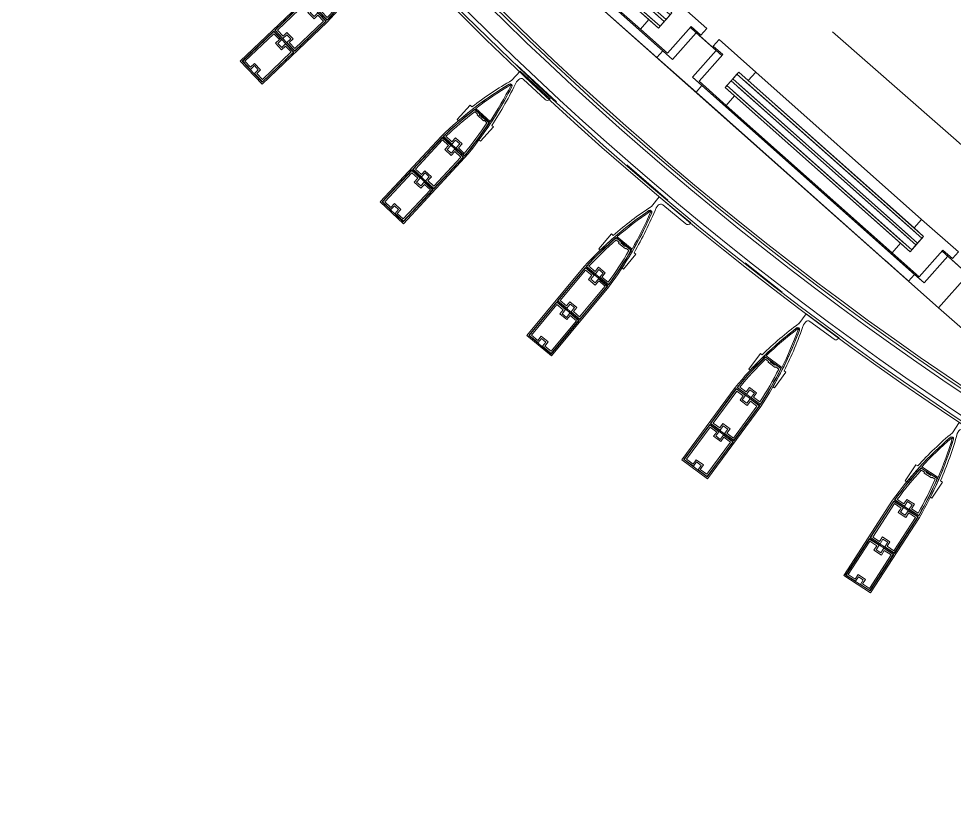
# Model space of a CAD drawing. Header units: millimetres. Extents: x 48966 to 155647, y -43515 to 26217.
# Drawn here: x 57515 to 58982, y -26577 to -25345 of the extents above; entities that cross this region are included whole.
import ezdxf

# ---------------------------------------------------------------- set-up
doc = ezdxf.new("R2010")
doc.units = ezdxf.units.MM
doc.linetypes.add('Сверху', pattern=[793.75, 476.25, -317.5])
for name, color, linetype, lineweight in [('Каркас_Импост', 7, 'Continuous', 9), ('Обобщенные модели', 7, 'Continuous', 9), ('Обобщенные модели-1', 7, 'Continuous', 18), ('Окна', 7, 'Continuous', 9), ('Окна-2', 7, 'Сверху', 9), ('Остекление', 7, 'Continuous', 9), ('Перекрытия', 7, 'Continuous', 9), ('Стены', 7, 'Continuous', 9)]:
    doc.layers.add(name, color=color, linetype=linetype, lineweight=lineweight)
doc.layers.add('Окна-1', color=7, linetype='Continuous', lineweight=9, true_color=0x804000)
pattern_1 = [(97.935, (60666.64, 19488.97), (-309.90433, 1151.7535), [201.168, -1722.033]), (97.935, (60637.4, 19505.8), (-309.90433, 1151.7535), [201.168, -1722.033]), (97.935, (60685.25, 19548.32), (-309.90433, 1151.7535), [201.168, -1722.033])]

# ---------------------------------------------------------------- blocks, each defined once
blk = doc.blocks.new('Обвязочная балка 1 - Обвязочная балка 1-1451838-План 5-го этажа на отм_ _12_600')
at = {"layer": 'Обобщенные модели'}
for p, q in [((58296.2, -25417.2), (58358.2, -25474.9)), ((58468.7, -25573.8), (58533.1, -25629.2)), ((58654.2, -25727.5), (58712.5, -25773.7))]:
    blk.add_line(p, q, dxfattribs=at)
for radius, start in [(5146.3, 180.062), (5116.4, 180.0624)]:
    blk.add_arc((61848.8, -21685.3), radius, start, 251.5369, dxfattribs=at)
at = {"layer": 'Обобщенные модели-1'}
for radius, start in [(5157.2, 180.0619), (5153.2, 180.0619), (5111.2, 180.0624), (5107.2, 180.0625)]:
    blk.add_arc((61848.8, -21685.3), radius, start, 251.5369, dxfattribs=at)
blk = doc.blocks.new('Профиль ламели656 - Профиль ламели-1642633-План 5-го этажа на отм_ _12_600')
at = {"layer": 'Обобщенные модели-1'}
for p, q in [((89806.9, 24507.1), (89806.9, 24366.2)), ((89856.9, 24507.1), (89806.9, 24507.1)), ((89809.1, 24436.5), (89809.1, 24504.9)), ((89809.1, 24504.9), (89854.7, 24504.9)), ((89827.4, 24504.4), (89809.6, 24504.4)), ((89809.6, 24504.4), (89809.6, 24437)), ((89812.1, 24439.5), (89812.1, 24501.9)), ((89812.1, 24501.9), (89824.9, 24501.9)), ((89824.9, 24501.9), (89824.9, 24493.5)), ((89824.9, 24493.5), (89838.8, 24493.5)), ((89827.4, 24496), (89827.4, 24504.4)), ((89836.3, 24496), (89827.4, 24496)), ((89854.2, 24504.4), (89836.3, 24504.4)), ((89836.3, 24504.4), (89836.3, 24496)), ((89838.8, 24493.5), (89838.8, 24501.9)), ((89838.8, 24501.9), (89851.7, 24501.9)), ((89851.7, 24501.9), (89851.7, 24439.5)), ((89854.2, 24437), (89854.2, 24504.4)), ((89854.7, 24504.9), (89854.7, 24436.5)), ((89856.9, 24366.2), (89856.9, 24507.1)), ((89854.7, 24436.5), (89809.1, 24436.5)), ((89809.6, 24437), (89827.4, 24437)), ((89824.9, 24439.5), (89812.1, 24439.5)), ((89838.8, 24447.9), (89824.9, 24447.9)), ((89824.9, 24447.9), (89824.9, 24439.5)), ((89827.4, 24437), (89827.4, 24445.4)), ((89827.4, 24445.4), (89836.3, 24445.4)), ((89836.3, 24445.4), (89836.3, 24437)), ((89836.3, 24437), (89854.2, 24437)), ((89838.8, 24439.5), (89838.8, 24447.9)), ((89851.7, 24439.5), (89838.8, 24439.5)), ((89809.1, 24434.6), (89854.7, 24434.6)), ((89809.1, 24366.2), (89809.1, 24434.6)), ((89827.4, 24434.1), (89809.6, 24434.1)), ((89809.6, 24434.1), (89809.6, 24366.7)), ((89812.1, 24369.2), (89812.1, 24431.6)), ((89812.1, 24431.6), (89824.9, 24431.6)), ((89824.9, 24431.6), (89824.9, 24423.2)), ((89824.9, 24423.2), (89838.8, 24423.2)), ((89827.4, 24425.7), (89827.4, 24434.1)), ((89836.3, 24425.7), (89827.4, 24425.7)), ((89854.2, 24434.1), (89836.3, 24434.1)), ((89836.3, 24434.1), (89836.3, 24425.7)), ((89838.8, 24423.2), (89838.8, 24431.6)), ((89838.8, 24431.6), (89851.7, 24431.6)), ((89851.7, 24431.6), (89851.7, 24369.2)), ((89854.2, 24366.7), (89854.2, 24434.1)), ((89854.7, 24434.6), (89854.7, 24366.2)), ((89838.8, 24377.6), (89824.9, 24377.6)), ((89824.9, 24377.6), (89824.9, 24369.2)), ((89838.8, 24369.2), (89838.8, 24377.6)), ((89854.7, 24366.2), (89809.1, 24366.2)), ((89809.1, 24364.3), (89854.6, 24364.3)), ((89809.6, 24366.7), (89827.4, 24366.7)), ((89827.4, 24363.8), (89809.6, 24363.8)), ((89824.9, 24369.2), (89812.1, 24369.2)), ((89827.4, 24366.7), (89827.4, 24375.1)), ((89827.4, 24375.1), (89836.3, 24375.1)), ((89827.4, 24355.4), (89827.4, 24363.8)), ((89836.3, 24375.1), (89836.3, 24366.7)), ((89836.3, 24366.7), (89854.2, 24366.7)), ((89854.2, 24363.8), (89836.3, 24363.8)), ((89836.3, 24363.8), (89836.3, 24355.4)), ((89851.7, 24369.2), (89838.8, 24369.2)), ((89812.2, 24361.3), (89824.9, 24361.3)), ((89824.9, 24361.3), (89824.9, 24352.9)), ((89824.9, 24352.9), (89838.8, 24352.9)), ((89836.3, 24355.4), (89827.4, 24355.4)), ((89838.8, 24352.9), (89838.8, 24361.3)), ((89838.8, 24361.3), (89851.5, 24361.3)), ((89809.8, 24330.1), (89806.9, 24330.1)), ((89806.9, 24330.1), (89806.9, 24299.7)), ((89856.8, 24330.1), (89853.9, 24330.1)), ((89856.8, 24299.7), (89856.8, 24330.1)), ((89838.8, 24303.5), (89824.9, 24303.5)), ((89824.9, 24303.5), (89824.9, 24302.2)), ((89838.8, 24302.2), (89838.8, 24303.5)), ((89806.9, 24299.7), (89810.5, 24299.7)), ((89847.4, 24299.2), (89816.3, 24299.2)), ((89816.6, 24297.3), (89847.1, 24297.3)), ((89816.8, 24299.7), (89827.4, 24299.7)), ((89824.9, 24302.2), (89818.9, 24302.2)), ((89827.4, 24299.7), (89827.4, 24301)), ((89827.4, 24301), (89836.3, 24301)), ((89836.3, 24301), (89836.3, 24299.7)), ((89836.3, 24299.7), (89846.9, 24299.7)), ((89844.8, 24302.2), (89838.8, 24302.2)), ((89853.2, 24299.7), (89856.8, 24299.7)), ((89828.9, 24223), (89828.9, 24218.1)), ((89835.9, 24207.1), (89835.9, 24226.3)), ((89771.9, 24208.1), (89771.9, 24207.1)), ((89771.9, 24207.1), (89835.9, 24207.1)), ((89823.9, 24213.1), (89776.9, 24213.1))]:
    blk.add_line(p, q, dxfattribs=at)
for centre, radius, start, end in [((90380.6, 24394.6), 574.5, 182.8338, 196.2258), ((90380.7, 24394.3), 572.3, 183.0109, 189.5715), ((90380.4, 24395.9), 571.8, 183.2193, 189.6867), ((89283.1, 24394.6), 574.5, 343.7742, 357.1662), ((89283.3, 24395.9), 571.8, 350.3133, 356.7807), ((89283, 24394.3), 572.3, 350.4285, 356.9891), ((90380.5, 24395.6), 569.3, 183.4571, 189.4457), ((89283.2, 24395.6), 569.3, 350.5543, 356.5429), ((90380.6, 24394.6), 574.5, 186.4465, 196.2576), ((89283.1, 24394.6), 574.5, 343.7424, 353.5535), ((90377.1, 24394.6), 574.5, 189.5084, 197.3712), ((90349, 24386.8), 539.8, 189.5428, 196.4344), ((89314.7, 24386.8), 539.8, 343.5656, 350.4572), ((89286.6, 24394.6), 574.5, 342.9661, 350.4916), ((89831.9, 24235.1), 3, 200, 340), ((89831.9, 24234.5), 2.84, 196.2576, 343.7424), ((89831.9, 24234.2), 0.645, 196.4344, 343.5656), ((89823.9, 24218.1), 5, 270, 0), ((89776.9, 24208.1), 5, 90, 180)]:
    blk.add_arc(centre, radius, start, end, dxfattribs=at)
blk = doc.blocks.new('Профиль ламели665 - Профиль ламели-1644745-План 5-го этажа на отм_ _12_600')
at = {"layer": 'Обобщенные модели-1'}
for p, q in [((99704.5, 16800.1), (99672.1, 16663)), ((99690.4, 16730.9), (99706.2, 16797.5)), ((99706.5, 16796.9), (99691, 16731.3)), ((99694, 16733.1), (99708.4, 16793.8)), ((99753.2, 16788.6), (99704.5, 16800.1)), ((99706.2, 16797.5), (99750.5, 16787)), ((99723.9, 16792.7), (99706.5, 16796.9)), ((99708.4, 16793.8), (99720.9, 16790.9)), ((99720.9, 16790.9), (99719, 16782.7)), ((99722, 16784.6), (99723.9, 16792.7)), ((99732.6, 16790.7), (99730.6, 16782.5)), ((99749.9, 16786.6), (99732.6, 16790.7)), ((99719, 16782.7), (99732.5, 16779.5)), ((99720.7, 16651.5), (99753.2, 16788.6)), ((99730.6, 16782.5), (99722, 16784.6)), ((99732.5, 16779.5), (99734.4, 16787.7)), ((99746.9, 16784.7), (99732.6, 16724)), ((99734.4, 16787.7), (99746.9, 16784.7)), ((99734.4, 16721), (99749.9, 16786.6)), ((99750.5, 16787), (99734.8, 16720.4)), ((99734.8, 16720.4), (99690.4, 16730.9)), ((99691, 16731.3), (99708.4, 16727.2)), ((99706.5, 16730.2), (99694, 16733.1)), ((99708.5, 16738.3), (99706.5, 16730.2)), ((99708.4, 16727.2), (99710.3, 16735.3)), ((99722, 16735.1), (99708.5, 16738.3)), ((99710.3, 16735.3), (99719, 16733.3)), ((99719, 16733.3), (99717, 16725.1)), ((99720.1, 16727), (99722, 16735.1)), ((99674.2, 16662.5), (99690, 16729)), ((99690.3, 16728.4), (99674.8, 16662.9)), ((99677.8, 16664.7), (99692.2, 16725.4)), ((99690, 16729), (99734.3, 16718.5)), ((99707.7, 16724.3), (99690.3, 16728.4)), ((99692.2, 16725.4), (99704.7, 16722.5)), ((99704.7, 16722.5), (99702.8, 16714.3)), ((99705.8, 16716.2), (99707.7, 16724.3)), ((99714.4, 16714.1), (99705.8, 16716.2)), ((99716.4, 16722.3), (99714.4, 16714.1)), ((99716.3, 16711.1), (99718.2, 16719.3)), ((99733.7, 16718.2), (99716.4, 16722.3)), ((99730.7, 16716.3), (99716.4, 16655.6)), ((99717, 16725.1), (99734.4, 16721)), ((99718.2, 16719.3), (99730.7, 16716.3)), ((99718.2, 16652.6), (99733.7, 16718.2)), ((99734.3, 16718.5), (99718.6, 16652)), ((99732.6, 16724), (99720.1, 16727)), ((99702.8, 16714.3), (99716.3, 16711.1)), ((99673.9, 16660.6), (99718.1, 16650.2)), ((99718.6, 16652), (99674.2, 16662.5)), ((99691.5, 16655.9), (99674.2, 16660)), ((99674.8, 16662.9), (99692.2, 16658.7)), ((99676.2, 16657), (99688.5, 16654.1)), ((99690.3, 16661.8), (99677.8, 16664.7)), ((99692.3, 16669.9), (99690.3, 16661.8)), ((99692.2, 16658.7), (99694.1, 16666.9)), ((99705.8, 16666.7), (99692.3, 16669.9)), ((99694.1, 16666.9), (99702.8, 16664.9)), ((99702.8, 16664.9), (99700.8, 16656.7)), ((99700.8, 16656.7), (99718.2, 16652.6)), ((99703.9, 16658.6), (99705.8, 16666.7)), ((99716.4, 16655.6), (99703.9, 16658.6)), ((99688.5, 16654.1), (99686.6, 16645.9)), ((99686.6, 16645.9), (99700.1, 16642.7)), ((99689.6, 16647.7), (99691.5, 16655.9)), ((99698.2, 16645.7), (99689.6, 16647.7)), ((99700.2, 16653.9), (99698.2, 16645.7)), ((99700.1, 16642.7), (99702, 16650.9)), ((99717.6, 16649.8), (99700.2, 16653.9)), ((99702, 16650.9), (99714.4, 16647.9)), ((99663.8, 16627.8), (99656.8, 16598.3)), ((99666.6, 16627.2), (99663.8, 16627.8)), ((99705.3, 16586.8), (99712.3, 16616.4)), ((99712.3, 16616.4), (99709.6, 16617)), ((99656.8, 16598.3), (99660.3, 16597.4)), ((99665.7, 16593.7), (99695.3, 16586.7)), ((99696.1, 16588.5), (99665.9, 16595.6)), ((99666.4, 16596), (99676.8, 16593.5)), ((99674.9, 16596.6), (99669, 16597.9)), ((99675.2, 16597.8), (99674.9, 16596.6)), ((99688.7, 16594.6), (99675.2, 16597.8)), ((99676.8, 16593.5), (99677.1, 16594.8)), ((99677.1, 16594.8), (99685.7, 16592.8)), ((99685.7, 16592.8), (99685.4, 16591.5)), ((99685.4, 16591.5), (99695.7, 16589.1)), ((99688.4, 16593.4), (99688.7, 16594.6)), ((99694.3, 16592), (99688.4, 16593.4)), ((99701.8, 16587.6), (99705.3, 16586.8)), ((99601.6, 16517.2), (99601.4, 16516.2)), ((99601.4, 16516.2), (99663.6, 16501.5)), ((99653.3, 16510.1), (99607.6, 16520.9)), ((99660.5, 16518.7), (99659.4, 16513.8)), ((99663.6, 16501.5), (99668.1, 16520.2))]:
    blk.add_line(p, q, dxfattribs=at)
for centre, radius, start, end in [((100237, 16558.4), 574.5, 169.5138, 182.9058), ((100236.9, 16558.2), 572.3, 169.6909, 176.2515), ((100237.1, 16559.8), 571.8, 169.8993, 176.3667), ((100237, 16559.5), 569.3, 170.1371, 176.1257), ((99168.9, 16811.3), 574.5, 330.4542, 343.8462), ((99169.3, 16812.3), 569.3, 337.2343, 343.2229), ((99169.4, 16812.5), 571.8, 336.9933, 343.4607), ((99168.8, 16811.1), 572.3, 337.1085, 343.6691), ((100237, 16558.4), 574.5, 173.1265, 182.9376), ((99168.9, 16811.3), 574.5, 330.4224, 340.2335), ((100233.6, 16559.2), 574.5, 176.1884, 184.0512), ((100204.4, 16558.1), 539.8, 176.2228, 183.1144), ((99197.9, 16796.4), 539.8, 330.2456, 337.1372), ((99172.3, 16810.5), 574.5, 329.6461, 337.1716), ((99666.2, 16529.7), 3, 186.68, 326.68), ((99666.1, 16529.1), 2.84, 182.9376, 330.4224), ((99666, 16528.8), 0.645, 183.1144, 330.2456), ((99606.5, 16516.1), 5, 76.68, 166.68), ((99654.5, 16515), 5, 256.68, 346.68)]:
    blk.add_arc(centre, radius, start, end, dxfattribs=at)
blk = doc.blocks.new('Профиль ламели667 - Профиль ламели-1645009-План 5-го этажа на отм_ _12_600')
at = {"layer": 'Обобщенные модели-1'}
for p, q in [((99704.5, 16800.1), (99672.1, 16663)), ((99690.4, 16730.9), (99706.2, 16797.5)), ((99706.5, 16796.9), (99691, 16731.3)), ((99694, 16733.1), (99708.4, 16793.8)), ((99753.2, 16788.6), (99704.5, 16800.1)), ((99706.2, 16797.5), (99750.5, 16787)), ((99723.9, 16792.7), (99706.5, 16796.9)), ((99708.4, 16793.8), (99720.9, 16790.9)), ((99720.9, 16790.9), (99719, 16782.7)), ((99722, 16784.6), (99723.9, 16792.7)), ((99732.6, 16790.7), (99730.6, 16782.5)), ((99749.9, 16786.6), (99732.6, 16790.7)), ((99719, 16782.7), (99732.5, 16779.5)), ((99720.7, 16651.5), (99753.2, 16788.6)), ((99730.6, 16782.5), (99722, 16784.6)), ((99732.5, 16779.5), (99734.4, 16787.7)), ((99746.9, 16784.7), (99732.6, 16724)), ((99734.4, 16787.7), (99746.9, 16784.7)), ((99734.4, 16721), (99749.9, 16786.6)), ((99750.5, 16787), (99734.8, 16720.4)), ((99734.8, 16720.4), (99690.4, 16730.9)), ((99691, 16731.3), (99708.4, 16727.2)), ((99706.5, 16730.2), (99694, 16733.1)), ((99708.5, 16738.3), (99706.5, 16730.2)), ((99708.4, 16727.2), (99710.3, 16735.3)), ((99722, 16735.1), (99708.5, 16738.3)), ((99710.3, 16735.3), (99719, 16733.3)), ((99719, 16733.3), (99717, 16725.1)), ((99720.1, 16727), (99722, 16735.1)), ((99674.2, 16662.5), (99690, 16729)), ((99690.3, 16728.4), (99674.8, 16662.9)), ((99677.8, 16664.7), (99692.2, 16725.4)), ((99690, 16729), (99734.3, 16718.5)), ((99707.7, 16724.3), (99690.3, 16728.4)), ((99692.2, 16725.4), (99704.7, 16722.5)), ((99704.7, 16722.5), (99702.8, 16714.3)), ((99705.8, 16716.2), (99707.7, 16724.3)), ((99714.4, 16714.1), (99705.8, 16716.2)), ((99716.4, 16722.3), (99714.4, 16714.1)), ((99716.3, 16711.1), (99718.2, 16719.3)), ((99733.7, 16718.2), (99716.4, 16722.3)), ((99730.7, 16716.3), (99716.4, 16655.6)), ((99717, 16725.1), (99734.4, 16721)), ((99718.2, 16719.3), (99730.7, 16716.3)), ((99718.2, 16652.6), (99733.7, 16718.2)), ((99734.3, 16718.5), (99718.6, 16652)), ((99732.6, 16724), (99720.1, 16727)), ((99702.8, 16714.3), (99716.3, 16711.1)), ((99673.9, 16660.6), (99718.1, 16650.2)), ((99718.6, 16652), (99674.2, 16662.5)), ((99691.5, 16655.9), (99674.2, 16660)), ((99674.8, 16662.9), (99692.2, 16658.7)), ((99676.2, 16657), (99688.5, 16654.1)), ((99690.3, 16661.8), (99677.8, 16664.7)), ((99692.3, 16669.9), (99690.3, 16661.8)), ((99692.2, 16658.7), (99694.1, 16666.9)), ((99705.8, 16666.7), (99692.3, 16669.9)), ((99694.1, 16666.9), (99702.8, 16664.9)), ((99702.8, 16664.9), (99700.8, 16656.7)), ((99700.8, 16656.7), (99718.2, 16652.6)), ((99703.9, 16658.6), (99705.8, 16666.7)), ((99716.4, 16655.6), (99703.9, 16658.6)), ((99688.5, 16654.1), (99686.6, 16645.9)), ((99686.6, 16645.9), (99700.1, 16642.7)), ((99689.6, 16647.7), (99691.5, 16655.9)), ((99698.2, 16645.7), (99689.6, 16647.7)), ((99700.2, 16653.9), (99698.2, 16645.7)), ((99700.1, 16642.7), (99702, 16650.9)), ((99717.6, 16649.8), (99700.2, 16653.9)), ((99702, 16650.9), (99714.4, 16647.9)), ((99663.8, 16627.8), (99656.8, 16598.3)), ((99666.6, 16627.2), (99663.8, 16627.8)), ((99705.3, 16586.8), (99712.3, 16616.4)), ((99712.3, 16616.4), (99709.6, 16617)), ((99656.8, 16598.3), (99660.3, 16597.4)), ((99665.7, 16593.7), (99695.3, 16586.7)), ((99696.1, 16588.5), (99665.9, 16595.6)), ((99666.4, 16596), (99676.8, 16593.5)), ((99674.9, 16596.6), (99669, 16597.9)), ((99675.2, 16597.8), (99674.9, 16596.6)), ((99688.7, 16594.6), (99675.2, 16597.8)), ((99676.8, 16593.5), (99677.1, 16594.8)), ((99677.1, 16594.8), (99685.7, 16592.8)), ((99685.7, 16592.8), (99685.4, 16591.5)), ((99685.4, 16591.5), (99695.7, 16589.1)), ((99688.4, 16593.4), (99688.7, 16594.6)), ((99694.3, 16592), (99688.4, 16593.4)), ((99701.8, 16587.6), (99705.3, 16586.8)), ((99601.6, 16517.2), (99601.4, 16516.2)), ((99601.4, 16516.2), (99663.6, 16501.5)), ((99653.3, 16510.1), (99607.6, 16520.9)), ((99660.5, 16518.7), (99659.4, 16513.8)), ((99663.6, 16501.5), (99668.1, 16520.2))]:
    blk.add_line(p, q, dxfattribs=at)
for centre, radius, start, end in [((100237, 16558.4), 574.5, 169.5138, 182.9058), ((100236.9, 16558.2), 572.3, 169.6909, 176.2515), ((100237.1, 16559.8), 571.8, 169.8993, 176.3667), ((100237, 16559.5), 569.3, 170.1371, 176.1257), ((99168.9, 16811.3), 574.5, 330.4542, 343.8462), ((99169.3, 16812.3), 569.3, 337.2343, 343.2229), ((99169.4, 16812.5), 571.8, 336.9933, 343.4607), ((99168.8, 16811.1), 572.3, 337.1085, 343.6691), ((100237, 16558.4), 574.5, 173.1265, 182.9376), ((99168.9, 16811.3), 574.5, 330.4224, 340.2335), ((100233.6, 16559.2), 574.5, 176.1884, 184.0512), ((100204.4, 16558.1), 539.8, 176.2228, 183.1144), ((99197.9, 16796.4), 539.8, 330.2456, 337.1372), ((99172.3, 16810.5), 574.5, 329.6461, 337.1716), ((99666.2, 16529.7), 3, 186.68, 326.68), ((99666.1, 16529.1), 2.84, 182.9376, 330.4224), ((99666, 16528.8), 0.645, 183.1144, 330.2456), ((99606.5, 16516.1), 5, 76.68, 166.68), ((99654.5, 16515), 5, 256.68, 346.68)]:
    blk.add_arc(centre, radius, start, end, dxfattribs=at)
blk = doc.blocks.new('Профиль ламели664 - Профиль ламели-1645537-План 5-го этажа на отм_ _12_600')
at = {"layer": 'Обобщенные модели-1'}
for p, q in [((94979.9, 20941.5), (94963.6, 20801.6)), ((94973.9, 20871.2), (94981.8, 20939.1)), ((94982.3, 20938.5), (94974.5, 20871.6)), ((94977.2, 20873.8), (94984.5, 20935.8)), ((95029.6, 20935.7), (94979.9, 20941.5)), ((94981.8, 20939.1), (95027.1, 20933.8)), ((95000, 20936.5), (94982.3, 20938.5)), ((94984.5, 20935.8), (94997.2, 20934.3)), ((94997.2, 20934.3), (94996.3, 20925.9)), ((94999, 20928.1), (95000, 20936.5)), ((95007.9, 20927.1), (94999, 20928.1)), ((95008.8, 20935.4), (95007.9, 20927.1)), ((95026.6, 20933.4), (95008.8, 20935.4)), ((95010.1, 20924.3), (95011, 20932.7)), ((95011, 20932.7), (95023.8, 20931.2)), ((95013.2, 20795.8), (95029.6, 20935.7)), ((95023.8, 20931.2), (95016.6, 20869.2)), ((95018.8, 20866.4), (95026.6, 20933.4)), ((95027.1, 20933.8), (95019.2, 20865.9)), ((94996.3, 20925.9), (95010.1, 20924.3)), ((94965.8, 20801.3), (94973.7, 20869.3)), ((94974.1, 20868.7), (94966.3, 20801.8)), ((94973.7, 20869.3), (95019, 20864)), ((95019.2, 20865.9), (94973.9, 20871.2)), ((94991.9, 20866.6), (94974.1, 20868.7)), ((94974.5, 20871.6), (94992.2, 20869.5)), ((94990, 20872.3), (94977.2, 20873.8)), ((94991, 20880.6), (94990, 20872.3)), ((95004.8, 20879), (94991, 20880.6)), ((94992.2, 20869.5), (94993.2, 20877.9)), ((94993.2, 20877.9), (95002, 20876.8)), ((95002, 20876.8), (95001, 20868.5)), ((95003.8, 20870.7), (95004.8, 20879)), ((95016.6, 20869.2), (95003.8, 20870.7)), ((94969.1, 20804), (94976.3, 20865.9)), ((94976.3, 20865.9), (94989.1, 20864.4)), ((94989.1, 20864.4), (94988.1, 20856.1)), ((94988.1, 20856.1), (95001.9, 20854.5)), ((94990.9, 20858.3), (94991.9, 20866.6)), ((94999.7, 20857.3), (94990.9, 20858.3)), ((95000.7, 20865.6), (94999.7, 20857.3)), ((95018.4, 20863.5), (95000.7, 20865.6)), ((95001, 20868.5), (95018.8, 20866.4)), ((95001.9, 20854.5), (95002.9, 20862.8)), ((95002.9, 20862.8), (95015.7, 20861.3)), ((95015.7, 20861.3), (95008.4, 20799.4)), ((95010.6, 20796.6), (95018.4, 20863.5)), ((95019, 20864), (95011, 20796)), ((94982.8, 20810.8), (94981.8, 20802.5)), ((94996.6, 20809.2), (94982.8, 20810.8)), ((94965.6, 20799.4), (95010.7, 20794.2)), ((95011, 20796), (94965.8, 20801.3)), ((94983.7, 20796.8), (94966, 20798.9)), ((94966.3, 20801.8), (94984, 20799.7)), ((94968.3, 20796.1), (94980.9, 20794.6)), ((94981.8, 20802.5), (94969.1, 20804)), ((94982.7, 20788.5), (94983.7, 20796.8)), ((94984, 20799.7), (94985, 20808)), ((94985, 20808), (94993.9, 20807)), ((94992.5, 20795.8), (94991.6, 20787.4)), ((95010.3, 20793.7), (94992.5, 20795.8)), ((94993.9, 20807), (94992.9, 20798.7)), ((94992.9, 20798.7), (95010.6, 20796.6)), ((94995.7, 20800.9), (94996.6, 20809.2)), ((95008.4, 20799.4), (94995.7, 20800.9)), ((94980.9, 20794.6), (94980, 20786.3)), ((94980, 20786.3), (94993.8, 20784.7)), ((94991.6, 20787.4), (94982.7, 20788.5)), ((94993.8, 20784.7), (94994.7, 20793)), ((94994.7, 20793), (95007.4, 20791.5)), ((94959.5, 20765.7), (94955.9, 20735.5)), ((94962.3, 20765.4), (94959.5, 20765.7)), ((95005.4, 20729.7), (95009, 20759.9)), ((95009, 20759.9), (95006.1, 20760.3)), ((94974.1, 20735.9), (94968.1, 20736.6)), ((94974.2, 20737.2), (94974.1, 20735.9)), ((94988, 20735.6), (94974.2, 20737.2)), ((94955.9, 20735.5), (94959.5, 20735.1)), ((94996.1, 20730.3), (94965.2, 20733.9)), ((94965.3, 20732), (94995.5, 20728.5)), ((94965.7, 20734.4), (94976.3, 20733.1)), ((94976.3, 20733.1), (94976.4, 20734.4)), ((94976.4, 20734.4), (94985.3, 20733.4)), ((94985.3, 20733.4), (94985.1, 20732.1)), ((94985.1, 20732.1), (94995.6, 20730.9)), ((94987.9, 20734.3), (94988, 20735.6)), ((94993.9, 20733.6), (94987.9, 20734.3)), ((95001.9, 20730.2), (95005.4, 20729.7)), ((94910.5, 20648.6), (94910.4, 20647.6)), ((94962.7, 20647.5), (94916, 20653)), ((94968.8, 20656.9), (94968.2, 20651.9)), ((94973.9, 20640.2), (94976.1, 20659.3)), ((94910.4, 20647.6), (94973.9, 20640.2))]:
    blk.add_line(p, q, dxfattribs=at)
for centre, radius, start, end in [((95536.8, 20763.2), 574.5, 176.1738, 189.5658), ((95536.8, 20763), 572.3, 176.3509, 182.9115), ((95536.7, 20764.6), 571.8, 176.5593, 183.0267), ((95536.7, 20764.3), 569.3, 176.7971, 182.7857), ((94446.6, 20890.5), 574.5, 337.1142, 350.5062), ((94446.9, 20891.5), 569.3, 343.8943, 349.8829), ((94447, 20891.8), 571.8, 343.6533, 350.1207), ((94446.6, 20890.3), 572.3, 343.7685, 350.3291), ((95536.8, 20763.2), 574.5, 179.7865, 189.5976), ((94446.6, 20890.5), 574.5, 337.0824, 346.8935), ((95533.3, 20763.7), 574.5, 182.8484, 190.7112), ((95504.4, 20759.2), 539.8, 182.8828, 189.7744), ((94477.2, 20879.1), 539.8, 336.9056, 343.7972), ((94450.1, 20890.1), 574.5, 336.3061, 343.8316), ((94973.2, 20668.5), 3, 193.34, 333.34), ((94973.1, 20667.9), 2.84, 189.5976, 337.0824), ((94973.1, 20667.6), 0.645, 189.7744, 336.9056), ((94915.4, 20648), 5, 83.34, 173.34), ((94963.3, 20652.5), 5, 263.34, 353.34)]:
    blk.add_arc(centre, radius, start, end, dxfattribs=at)
blk = doc.blocks.new('Профиль ламели666 - Профиль ламели-1645867-План 5-го этажа на отм_ _12_600')
at = {"layer": 'Обобщенные модели-1'}
for p, q in [((94979.9, 20941.5), (94963.6, 20801.6)), ((94973.9, 20871.2), (94981.8, 20939.1)), ((94982.3, 20938.5), (94974.5, 20871.6)), ((94977.2, 20873.8), (94984.5, 20935.8)), ((95029.6, 20935.7), (94979.9, 20941.5)), ((94981.8, 20939.1), (95027.1, 20933.8)), ((95000, 20936.5), (94982.3, 20938.5)), ((94984.5, 20935.8), (94997.2, 20934.3)), ((94997.2, 20934.3), (94996.3, 20925.9)), ((94999, 20928.1), (95000, 20936.5)), ((95007.9, 20927.1), (94999, 20928.1)), ((95008.8, 20935.4), (95007.9, 20927.1)), ((95026.6, 20933.4), (95008.8, 20935.4)), ((95010.1, 20924.3), (95011, 20932.7)), ((95011, 20932.7), (95023.8, 20931.2)), ((95013.2, 20795.8), (95029.6, 20935.7)), ((95023.8, 20931.2), (95016.6, 20869.2)), ((95018.8, 20866.4), (95026.6, 20933.4)), ((95027.1, 20933.8), (95019.2, 20865.9)), ((94996.3, 20925.9), (95010.1, 20924.3)), ((94965.8, 20801.3), (94973.7, 20869.3)), ((94974.1, 20868.7), (94966.3, 20801.8)), ((94973.7, 20869.3), (95019, 20864)), ((95019.2, 20865.9), (94973.9, 20871.2)), ((94991.9, 20866.6), (94974.1, 20868.7)), ((94974.5, 20871.6), (94992.2, 20869.5)), ((94990, 20872.3), (94977.2, 20873.8)), ((94991, 20880.6), (94990, 20872.3)), ((95004.8, 20879), (94991, 20880.6)), ((94992.2, 20869.5), (94993.2, 20877.9)), ((94993.2, 20877.9), (95002, 20876.8)), ((95002, 20876.8), (95001, 20868.5)), ((95003.8, 20870.7), (95004.8, 20879)), ((95016.6, 20869.2), (95003.8, 20870.7)), ((94969.1, 20804), (94976.3, 20865.9)), ((94976.3, 20865.9), (94989.1, 20864.4)), ((94989.1, 20864.4), (94988.1, 20856.1)), ((94988.1, 20856.1), (95001.9, 20854.5)), ((94990.9, 20858.3), (94991.9, 20866.6)), ((94999.7, 20857.3), (94990.9, 20858.3)), ((95000.7, 20865.6), (94999.7, 20857.3)), ((95018.4, 20863.5), (95000.7, 20865.6)), ((95001, 20868.5), (95018.8, 20866.4)), ((95001.9, 20854.5), (95002.9, 20862.8)), ((95002.9, 20862.8), (95015.7, 20861.3)), ((95015.7, 20861.3), (95008.4, 20799.4)), ((95010.6, 20796.6), (95018.4, 20863.5)), ((95019, 20864), (95011, 20796)), ((94982.8, 20810.8), (94981.8, 20802.5)), ((94996.6, 20809.2), (94982.8, 20810.8)), ((94965.6, 20799.4), (95010.7, 20794.2)), ((95011, 20796), (94965.8, 20801.3)), ((94983.7, 20796.8), (94966, 20798.9)), ((94966.3, 20801.8), (94984, 20799.7)), ((94968.3, 20796.1), (94980.9, 20794.6)), ((94981.8, 20802.5), (94969.1, 20804)), ((94982.7, 20788.5), (94983.7, 20796.8)), ((94984, 20799.7), (94985, 20808)), ((94985, 20808), (94993.9, 20807)), ((94992.5, 20795.8), (94991.6, 20787.4)), ((95010.3, 20793.7), (94992.5, 20795.8)), ((94993.9, 20807), (94992.9, 20798.7)), ((94992.9, 20798.7), (95010.6, 20796.6)), ((94995.7, 20800.9), (94996.6, 20809.2)), ((95008.4, 20799.4), (94995.7, 20800.9)), ((94980.9, 20794.6), (94980, 20786.3)), ((94980, 20786.3), (94993.8, 20784.7)), ((94991.6, 20787.4), (94982.7, 20788.5)), ((94993.8, 20784.7), (94994.7, 20793)), ((94994.7, 20793), (95007.4, 20791.5)), ((94959.5, 20765.7), (94955.9, 20735.5)), ((94962.3, 20765.4), (94959.5, 20765.7)), ((95005.4, 20729.7), (95009, 20759.9)), ((95009, 20759.9), (95006.1, 20760.3)), ((94974.1, 20735.9), (94968.1, 20736.6)), ((94974.2, 20737.2), (94974.1, 20735.9)), ((94988, 20735.6), (94974.2, 20737.2)), ((94955.9, 20735.5), (94959.5, 20735.1)), ((94996.1, 20730.3), (94965.2, 20733.9)), ((94965.3, 20732), (94995.5, 20728.5)), ((94965.7, 20734.4), (94976.3, 20733.1)), ((94976.3, 20733.1), (94976.4, 20734.4)), ((94976.4, 20734.4), (94985.3, 20733.4)), ((94985.3, 20733.4), (94985.1, 20732.1)), ((94985.1, 20732.1), (94995.6, 20730.9)), ((94987.9, 20734.3), (94988, 20735.6)), ((94993.9, 20733.6), (94987.9, 20734.3)), ((95001.9, 20730.2), (95005.4, 20729.7)), ((94910.5, 20648.6), (94910.4, 20647.6)), ((94962.7, 20647.5), (94916, 20653)), ((94968.8, 20656.9), (94968.2, 20651.9)), ((94973.9, 20640.2), (94976.1, 20659.3)), ((94910.4, 20647.6), (94973.9, 20640.2))]:
    blk.add_line(p, q, dxfattribs=at)
for centre, radius, start, end in [((95536.8, 20763.2), 574.5, 176.1738, 189.5658), ((95536.8, 20763), 572.3, 176.3509, 182.9115), ((95536.7, 20764.6), 571.8, 176.5593, 183.0267), ((95536.7, 20764.3), 569.3, 176.7971, 182.7857), ((94446.6, 20890.5), 574.5, 337.1142, 350.5062), ((94446.9, 20891.5), 569.3, 343.8943, 349.8829), ((94447, 20891.8), 571.8, 343.6533, 350.1207), ((94446.6, 20890.3), 572.3, 343.7685, 350.3291), ((95536.8, 20763.2), 574.5, 179.7865, 189.5976), ((94446.6, 20890.5), 574.5, 337.0824, 346.8935), ((95533.3, 20763.7), 574.5, 182.8484, 190.7112), ((95504.4, 20759.2), 539.8, 182.8828, 189.7744), ((94477.2, 20879.1), 539.8, 336.9056, 343.7972), ((94450.1, 20890.1), 574.5, 336.3061, 343.8316), ((94973.2, 20668.5), 3, 193.34, 333.34), ((94973.1, 20667.9), 2.84, 189.5976, 337.0824), ((94973.1, 20667.6), 0.645, 189.7744, 336.9056), ((94915.4, 20648), 5, 83.34, 173.34), ((94963.3, 20652.5), 5, 263.34, 353.34)]:
    blk.add_arc(centre, radius, start, end, dxfattribs=at)
blk = doc.blocks.new('Окно 2-Распашное - Один переплет с многокамерным стеклопакетом - 30674-99 - ОК-1 1200-1800-V66-План 5-го этажа на отм_ _12_600')
at = {"layer": 'Окна'}
h = blk.add_hatch(dxfattribs=at)
h.set_pattern_fill('FP_35', color=256, style=0, pattern_type=2)
h.set_pattern_definition(pattern_1)
h.paths.add_polyline_path([(70, 52.5), (70, 48.5), (458, 48.5), (458, 52.5), (160.7, 52.5)], flags=0)
at = {"layer": 'Остекление'}
h = blk.add_hatch(dxfattribs=at)
h.set_pattern_fill('FP_35', color=256, style=0, pattern_type=2)
h.set_pattern_definition(pattern_1)
h.paths.add_polyline_path([(70, 66.5), (70, 62.5), (458, 62.5), (458, 66.5), (148.3, 66.5)], flags=0)
h.paths.add_polyline_path([(70, 38.5), (70, 34.5), (458, 34.5), (458, 38.5), (173.2, 38.5)], flags=0)
at = {"layer": 'Каркас_Импост'}
for p, q in [((-550, 102.5), (-550, 32.5)), ((-487, 102.5), (-550, 102.5)), ((-507, 32.5), (-507, 88.5)), ((-507, 88.5), (-487, 88.5)), ((-21, 88.5), (-507, 88.5)), ((-507, 32.5), (-507, 88.5)), ((-487, 88.5), (-487, 102.5)), ((-487, 102.5), (-41, 102.5)), ((-487, 88.5), (-487, 102.5)), ((-41, 88.5), (-487, 88.5)), ((41, 102.5), (-41, 102.5)), ((-41, 102.5), (-41, 88.5)), ((-41, 88.5), (-41, 102.5)), ((-41, 88.5), (-21, 88.5)), ((-21, 88.5), (-21, 32.5)), ((-21, 32.5), (-21, 88.5)), ((21, 32.5), (21, 88.5)), ((21, 88.5), (41, 88.5)), ((21, 88.5), (21, 32.5)), ((507, 88.5), (21, 88.5)), ((41, 88.5), (41, 102.5)), ((41, 102.5), (487, 102.5)), ((41, 102.5), (41, 88.5)), ((487, 88.5), (41, 88.5)), ((550, 102.5), (487, 102.5)), ((487, 102.5), (487, 88.5)), ((487, 102.5), (487, 88.5)), ((487, 88.5), (507, 88.5)), ((507, 88.5), (507, 32.5)), ((507, 88.5), (507, 32.5)), ((550, 32.5), (550, 102.5)), ((-438, 86.5), (-495, 86.5)), ((-495, 86.5), (-495, 30.5)), ((-438, 66.5), (-438, 86.5)), ((-90, 86.5), (-438, 86.5)), ((-438, 86.5), (-438, 66.5)), ((-33, 86.5), (-90, 86.5)), ((-90, 86.5), (-90, 66.5)), ((-90, 86.5), (-90, 66.5)), ((-33, 30.5), (-33, 86.5)), ((90, 86.5), (33, 86.5)), ((33, 86.5), (33, 30.5)), ((90, 66.5), (90, 86.5)), ((90, 66.5), (90, 86.5)), ((438, 86.5), (90, 86.5)), ((438, 86.5), (438, 66.5)), ((495, 86.5), (438, 86.5)), ((438, 66.5), (438, 86.5)), ((495, 30.5), (495, 86.5)), ((-458, 34.5), (-458, 66.5)), ((-458, 66.5), (-438, 66.5)), ((-70, 66.5), (-458, 66.5)), ((-458, 66.5), (-458, 34.5)), ((-438, 66.5), (-90, 66.5)), ((-90, 66.5), (-70, 66.5)), ((-70, 66.5), (-70, 34.5)), ((-70, 66.5), (-70, 34.5)), ((70, 34.5), (70, 66.5)), ((70, 66.5), (90, 66.5)), ((458, 66.5), (70, 66.5)), ((70, 34.5), (70, 66.5)), ((90, 66.5), (438, 66.5)), ((438, 66.5), (458, 66.5)), ((458, 66.5), (458, 34.5)), ((458, 34.5), (458, 66.5)), ((-550, 32.5), (-507, 32.5)), ((-495, 30.5), (-515, 30.5)), ((-515, 30.5), (-515, 16.5)), ((-495, 32.5), (-507, 32.5)), ((-438, 34.5), (-458, 34.5)), ((-458, 34.5), (-70, 34.5)), ((-438, 16.5), (-438, 34.5)), ((-90, 34.5), (-438, 34.5)), ((-438, 34.5), (-438, 16.5)), ((-70, 34.5), (-90, 34.5)), ((-90, 34.5), (-90, 16.5)), ((-90, 34.5), (-90, 16.5)), ((-21, 32.5), (-33, 32.5)), ((-13, 30.5), (-33, 30.5)), ((-21, 32.5), (21, 32.5)), ((-13, 16.5), (-13, 30.5)), ((33, 30.5), (13, 30.5)), ((13, 30.5), (13, 16.5)), ((33, 32.5), (21, 32.5)), ((90, 34.5), (70, 34.5)), ((70, 34.5), (455.3, 34.5)), ((90, 16.5), (90, 34.5)), ((90, 16.5), (90, 34.5)), ((438, 34.5), (90, 34.5)), ((455.3, 34.5), (438, 34.5)), ((438, 34.5), (438, 16.5)), ((438, 16.5), (438, 34.5)), ((507, 32.5), (495, 32.5)), ((515, 30.5), (495, 30.5)), ((507, 32.5), (550, 32.5)), ((515, 16.5), (515, 30.5)), ((-515, 16.5), (-438, 16.5)), ((-438, 16.5), (-90, 16.5)), ((-90, 16.5), (-13, 16.5)), ((13, 16.5), (90, 16.5)), ((90, 16.5), (438, 16.5)), ((438, 16.5), (515, 16.5))]:
    blk.add_line(p, q, dxfattribs=at)
at = {"layer": 'Окна'}
for p, q in [((-437.6, 102.5), (-487, 102.5)), ((-487, 102.5), (-474.6, 102.5)), ((-53.3, 102.5), (-41, 102.5)), ((53.3, 102.5), (41, 102.5)), ((438.2, 102.5), (487, 102.5)), ((487, 102.5), (474.8, 102.5)), ((-70, 62.5), (-458, 62.5)), ((-458, 52.5), (-458, 62.5)), ((-85, 62.5), (-443, 62.5)), ((-70, 62.5), (-70, 52.5)), ((70, 52.5), (70, 62.5)), ((458, 62.5), (70, 62.5)), ((443, 62.5), (85, 62.5)), ((458, 62.5), (458, 52.5)), ((-458, 52.5), (-70, 52.5)), ((-70, 48.5), (-458, 48.5)), ((-458, 38.5), (-458, 48.5)), ((-443, 52.5), (-85, 52.5)), ((-85, 48.5), (-443, 48.5)), ((-70, 48.5), (-70, 38.5)), ((70, 52.5), (458, 52.5)), ((70, 38.5), (70, 48.5)), ((458, 48.5), (70, 48.5)), ((85, 52.5), (443, 52.5)), ((442.9, 48.5), (85, 48.5)), ((458, 48.5), (458, 38.5)), ((-458, 38.5), (-70, 38.5)), ((-443, 38.5), (-85, 38.5)), ((70, 38.5), (458, 38.5)), ((85, 38.5), (443, 38.5))]:
    blk.add_line(p, q, dxfattribs=at)
at = {"layer": 'Окна-1'}
for p, q in [((-600, 102.5), (-600, 32.5)), ((-550, 102.5), (-600, 102.5)), ((-550, 32.5), (-550, 102.5)), ((550, 102.5), (-550, 102.5)), ((-550, 32.5), (-550, 102.5)), ((600, 102.5), (550, 102.5)), ((550, 102.5), (550, 32.5)), ((550, 32.5), (550, 102.5)), ((600, 32.5), (600, 102.5)), ((-600, 32.5), (-550, 32.5)), ((-550, 32.5), (-495, 32.5)), ((-33, 32.5), (33, 32.5)), ((495, 32.5), (550, 32.5)), ((550, 32.5), (600, 32.5))]:
    blk.add_line(p, q, dxfattribs=at)
at = {"layer": 'Остекление'}
for p, q in [((-70, 66.5), (-458, 66.5)), ((-458, 66.5), (-458, 62.5)), ((-458, 62.5), (-70, 62.5)), ((-70, 62.5), (-70, 66.5)), ((70, 66.5), (70, 62.5)), ((458, 66.5), (70, 66.5)), ((70, 62.5), (458, 62.5)), ((458, 62.5), (458, 66.5)), ((-70, 52.5), (-458, 52.5)), ((-458, 52.5), (-458, 48.5)), ((-458, 48.5), (-70, 48.5)), ((-70, 48.5), (-70, 52.5)), ((70, 52.5), (70, 48.5)), ((458, 52.5), (70, 52.5)), ((70, 48.5), (458, 48.5)), ((458, 48.5), (458, 52.5)), ((-70, 38.5), (-458, 38.5)), ((-458, 38.5), (-458, 34.5)), ((-458, 34.5), (-70, 34.5)), ((-70, 34.5), (-70, 38.5)), ((70, 38.5), (70, 34.5)), ((458, 38.5), (70, 38.5)), ((70, 34.5), (458, 34.5)), ((458, 34.5), (458, 38.5))]:
    blk.add_line(p, q, dxfattribs=at)
blk = doc.blocks.new('M_Окно-Квадратный проем - 1200 x 1800 mm-1791807-План 5-го этажа на отм_ _12_600')
at = {"layer": 'Окна'}
for p, q in [((-608.2, -150), (-608.2, 150)), ((591.8, 150), (591.8, -150))]:
    blk.add_line(p, q, dxfattribs=at)
at = {"layer": 'Окна-2'}
for p, q in [((-608.2, 150), (591.8, 150)), ((591.8, -150), (-608.2, -150))]:
    blk.add_line(p, q, dxfattribs=at)

msp = doc.modelspace()

# ---------------------------------------------------------------- linework, layer by layer
at = {"layer": 'Перекрытия'}
for start, end in [(201.1197, 244.6894), (201.1622, 244.5239)]:
    msp.add_arc((62092.9, -21468.1), 4820, start, end, dxfattribs=at)
at = {"layer": 'Стены'}
msp.add_arc((61861.6, -21683.1), 4528, 221.4289, 236.3105, dxfattribs=at)

# ---------------------------------------------------------------- block references
at = {"layer": 'Обобщенные модели'}
msp.add_blockref('Обвязочная балка 1 - Обвязочная балка 1-1451838-План 5-го этажа на отм_ _12_600', (0, 0), dxfattribs=at)
for name, p, rotation in [('Профиль ламели665 - Профиль ламели-1644745-План 5-го этажа на отм_ _12_600', (150666, -65660.4), 146.9999999999676), ('Профиль ламели667 - Профиль ламели-1645009-План 5-го этажа на отм_ _12_600', (153066.6, -60422.8), 150.3299999999939), ('Профиль ламели664 - Профиль ламели-1645537-План 5-го этажа на отм_ _12_600', (149412.8, -60040.4), 146.9999999999676), ('Профиль ламели666 - Профиль ламели-1645867-План 5-го этажа на отм_ _12_600', (151488.6, -54885.9), 150.3299999999939), ('Профиль ламели656 - Профиль ламели-1642633-План 5-го этажа на отм_ _12_600', (147516.6, -54604.4), 146.9999999999676)]:
    msp.add_blockref(name, p, dxfattribs=dict(at, rotation=rotation))
at = {"layer": 'Окна'}
for name, p, rotation in [('M_Окно-Квадратный проем - 1200 x 1800 mm-1791807-План 5-го этажа на отм_ _12_600', (58791.1, -25165.3), 138.6959462021602), ('Окно 2-Распашное - Один переплет с многокамерным стеклопакетом - 30674-99 - ОК-1 1200-1800-V66-План 5-го этажа на отм_ _12_600', (58614.6, -25356.1), 138.3752632248093)]:
    msp.add_blockref(name, p, dxfattribs=dict(at, rotation=rotation))

doc.saveas('drawing.dxf')
